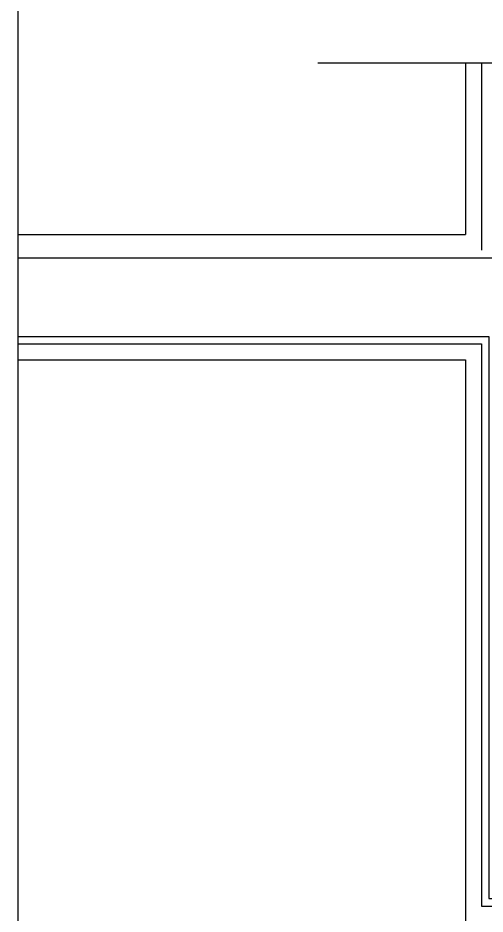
# Model space of a CAD drawing. Header units: metres. Extents: x -3692 to 571, y -2970 to 1681.
# Drawn here: x -3648 to -3149, y 190 to 1146 of the extents above; entities that cross this region are included whole.
import ezdxf

# ---------------------------------------------------------------- set-up
doc = ezdxf.new("R2010")
doc.units = ezdxf.units.M
for name, color, linetype in [('LM', 141, 'Continuous'), ('OTHER', 7, 'Continuous'), ('PUB_WALL', 7, 'Continuous'), ('S_WALL', 7, 'Continuous')]:
    doc.layers.add(name, color=color, linetype=linetype)

msp = doc.modelspace()

# ---------------------------------------------------------------- linework, layer by layer
at = {"layer": 'LM'}
for p, q in [((-3169.78, 1098.47), (-3169.78, 915.47)), ((-3647.51, 915.47), (-3169.78, 915.47)), ((-3647.51, 781.47), (-3169.78, 781.47)), ((-3169.78, 781.47), (-3169.78, 181.47))]:
    msp.add_line(p, q, dxfattribs=at)
at = {"layer": 'OTHER'}
for p, q in [((-3647.51, 1173.03), (-3647.51, -626.94)), ((-3327.5, 1098.47), (-3059.98, 1098.47))]:
    msp.add_line(p, q, dxfattribs=at)
at = {"layer": 'PUB_WALL'}
for points in [[(-3647.51, 806.47), (-3144.78, 806.47), (-3144.78, 206.47), (-2680.78, 206.47), (-2680.78, 290.47), (-2980.78, 290.47), (-2980.78, 1098.47)], [(-3647.51, 890.47), (-2972.78, 890.47)]]:
    msp.add_lwpolyline(points, dxfattribs=at)
at = {"layer": 'S_WALL'}
for p, q in [((-3152.78, 1098.47), (-3152.78, 898.47)), ((-3647.51, 798.47), (-3152.78, 798.47)), ((-3152.78, 798.47), (-3152.78, 198.47)), ((-3152.78, 198.47), (-2672.78, 198.47))]:
    msp.add_line(p, q, dxfattribs=at)

doc.saveas('drawing.dxf')
